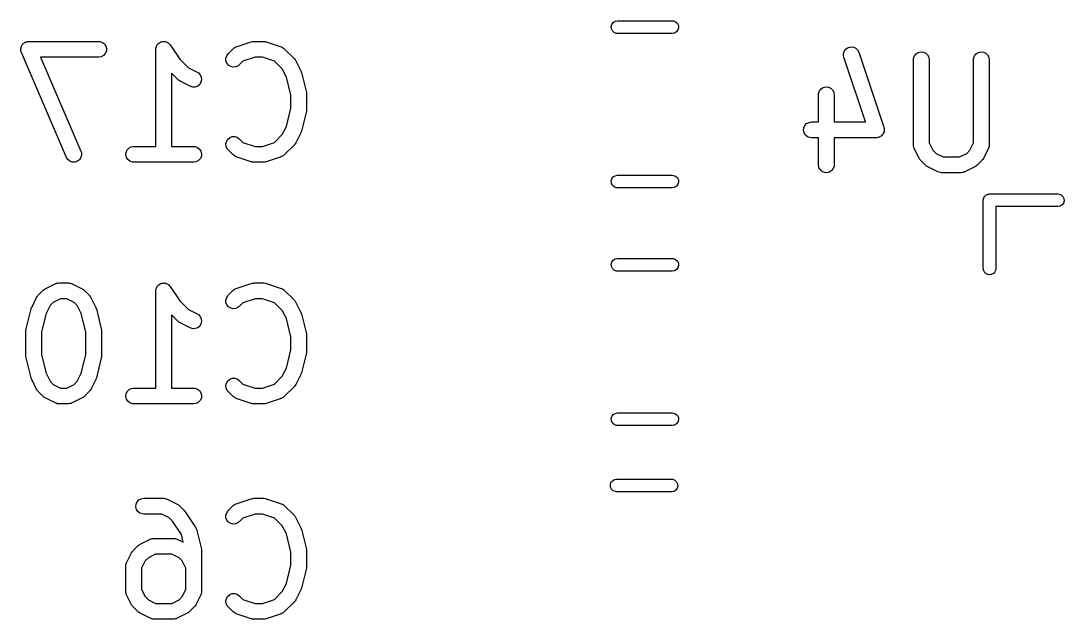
# Model space of a CAD drawing. Extents: x 112.2 to 156.5, y -89.6 to -54.4.
# Drawn here: x 112.17 to 122.1, y -75.38 to -69.68 of the extents above; entities that cross this region are included whole.
import ezdxf

# ---------------------------------------------------------------- set-up
doc = ezdxf.new("R2010")
doc.units = 0
doc.layers.add('BLACK', color=7, linetype='CONTINUOUS')

msp = doc.modelspace()

# ---------------------------------------------------------------- linework, layer by layer
at = {"layer": 'BLACK', "linetype": 'CONTINUOUS'}
for p, q in [((117.787, -69.7361), (117.793, -69.715)), ((117.789, -69.758), (117.787, -69.7361)), ((117.793, -69.715), (117.806, -69.6975)), ((117.806, -69.6975), (117.825, -69.686)), ((117.825, -69.686), (117.846, -69.682)), ((117.846, -69.682), (118.369, -69.682)), ((118.369, -69.682), (118.381, -69.6831)), ((118.381, -69.6831), (118.401, -69.6912)), ((118.401, -69.6912), (118.417, -69.7062)), ((118.417, -69.7062), (118.427, -69.7259)), ((118.427, -69.7259), (118.429, -69.7478)), ((117.798, -69.7777), (117.789, -69.758)), ((117.814, -69.7927), (117.798, -69.7777)), ((117.835, -69.8008), (117.814, -69.7927)), ((117.846, -69.802), (117.835, -69.8008)), ((118.369, -69.802), (117.846, -69.802)), ((118.39, -69.7979), (118.369, -69.802)), ((118.409, -69.7864), (118.39, -69.7979)), ((118.422, -69.7689), (118.409, -69.7864)), ((118.429, -69.7478), (118.422, -69.7689)), ((112.167, -69.9395), (112.168, -69.9337)), ((112.168, -69.9337), (112.171, -69.9277)), ((112.171, -69.9277), (112.172, -69.9213)), ((112.172, -69.9213), (112.175, -69.9165)), ((112.175, -69.9165), (112.178, -69.9112)), ((112.178, -69.9112), (112.182, -69.9063)), ((112.182, -69.9063), (112.186, -69.9008)), ((112.186, -69.9008), (112.191, -69.8974)), ((112.191, -69.8974), (112.195, -69.8931)), ((112.195, -69.8931), (112.2, -69.89)), ((112.2, -69.89), (112.206, -69.886)), ((112.206, -69.886), (112.211, -69.8842)), ((112.211, -69.8842), (112.216, -69.8814)), ((112.216, -69.8814), (112.223, -69.8803)), ((112.223, -69.8803), (112.229, -69.8783)), ((112.229, -69.8783), (112.235, -69.8783)), ((112.235, -69.8783), (112.24, -69.8774)), ((112.24, -69.8774), (112.907, -69.8774)), ((112.907, -69.8774), (112.92, -69.8785)), ((112.92, -69.8785), (112.943, -69.8867)), ((112.943, -69.8867), (112.963, -69.9019)), ((112.963, -69.9019), (112.976, -69.9226)), ((112.976, -69.9226), (112.982, -69.9465)), ((113.453, -69.9342), (113.457, -69.9254)), ((113.453, -69.9369), (113.453, -69.9342)), ((113.457, -69.9254), (113.46, -69.9162)), ((113.46, -69.9162), (113.462, -69.9141)), ((113.462, -69.9141), (113.463, -69.9116)), ((113.463, -69.9116), (113.47, -69.9045)), ((113.47, -69.9045), (113.476, -69.8969)), ((113.476, -69.8969), (113.478, -69.8954)), ((113.478, -69.8954), (113.48, -69.8934)), ((113.48, -69.8934), (113.488, -69.8888)), ((113.488, -69.8888), (113.496, -69.8835)), ((113.496, -69.8835), (113.499, -69.8829)), ((113.499, -69.8829), (113.501, -69.8816)), ((113.501, -69.8816), (113.511, -69.8799)), ((113.511, -69.8799), (113.52, -69.8776)), ((113.52, -69.8776), (113.523, -69.8778)), ((113.523, -69.8778), (113.526, -69.8774)), ((113.526, -69.8774), (113.535, -69.8789)), ((113.535, -69.8789), (113.545, -69.8797)), ((113.545, -69.8797), (113.547, -69.8808)), ((113.547, -69.8808), (113.55, -69.8813)), ((113.55, -69.8813), (113.559, -69.8858)), ((113.559, -69.8858), (113.567, -69.8897)), ((113.567, -69.8897), (113.569, -69.8915)), ((113.569, -69.8915), (113.572, -69.8928)), ((113.572, -69.8928), (113.578, -69.8998)), ((113.578, -69.8998), (113.585, -69.9064)), ((113.585, -69.9064), (113.587, -69.9088)), ((113.587, -69.9088), (113.589, -69.9108)), ((113.589, -69.9108), (113.68, -70.0475)), ((114.197, -69.9386), (114.207, -69.9339)), ((114.207, -69.9339), (114.217, -69.9288)), ((114.217, -69.9288), (114.36, -69.8812)), ((114.36, -69.8812), (114.372, -69.8782)), ((114.372, -69.8782), (114.378, -69.8783)), ((114.378, -69.8783), (114.383, -69.8774)), ((114.383, -69.8774), (114.479, -69.8774)), ((114.479, -69.8774), (114.491, -69.8785)), ((114.491, -69.8785), (114.497, -69.8804)), ((114.497, -69.8804), (114.502, -69.8812)), ((114.502, -69.8812), (114.645, -69.9288)), ((114.645, -69.9288), (114.653, -69.9322)), ((114.653, -69.9322), (114.654, -69.9326)), ((114.654, -69.9326), (114.655, -69.9332)), ((114.655, -69.9332), (114.657, -69.934)), ((114.657, -69.934), (114.666, -69.9407)), ((120.045, -69.9357), (120.069, -69.9299)), ((120.069, -69.9299), (120.093, -69.9323)), ((120.093, -69.9323), (120.115, -69.9424)), ((112.166, -69.9451), (112.167, -69.9395)), ((112.166, -69.9517), (112.166, -69.9451)), ((112.166, -69.9583), (112.166, -69.9517)), ((112.167, -69.9639), (112.166, -69.9583)), ((112.167, -69.9696), (112.167, -69.9639)), ((112.172, -69.9819), (112.167, -69.9696)), ((112.6, -70.9819), (112.172, -69.9819)), ((112.907, -70.0274), (112.354, -70.0274)), ((112.354, -70.0274), (112.738, -70.9228)), ((112.931, -70.0233), (112.907, -70.0274)), ((112.953, -70.0116), (112.931, -70.0233)), ((112.97, -69.9936), (112.953, -70.0116)), ((112.98, -69.971), (112.97, -69.9936)), ((112.982, -69.9465), (112.98, -69.971)), ((113.451, -69.9524), (113.452, -69.9395)), ((113.451, -70.8774), (113.451, -69.9524)), ((113.452, -69.9395), (113.453, -69.9369)), ((114.118, -70.0382), (114.126, -70.0146)), ((114.126, -70.0146), (114.14, -69.9946)), ((114.14, -69.9946), (114.187, -69.947)), ((114.187, -69.947), (114.194, -69.9416)), ((114.194, -69.9416), (114.195, -69.9404)), ((114.195, -69.9404), (114.196, -69.9399)), ((114.196, -69.9399), (114.197, -69.9386)), ((114.396, -70.0274), (114.281, -70.0656)), ((114.466, -70.0274), (114.396, -70.0274)), ((114.581, -70.0656), (114.466, -70.0274)), ((114.666, -69.9407), (114.674, -69.947)), ((114.674, -69.947), (114.77, -70.0422)), ((120, -69.9913), (120.008, -69.9681)), ((120, -70.0159), (120, -69.9913)), ((120.003, -70.0285), (120, -70.0159)), ((120.208, -70.644), (120.003, -70.0285)), ((120.008, -69.9681), (120.024, -69.9489)), ((120.024, -69.9489), (120.045, -69.9357)), ((120.115, -69.9424), (120.133, -69.9593)), ((120.133, -69.9593), (120.145, -69.981)), ((120.145, -69.981), (120.383, -70.6953)), ((120.667, -70.0395), (120.675, -70.0162)), ((120.675, -70.0162), (120.69, -69.9969)), ((120.69, -69.9969), (120.711, -69.9835)), ((120.711, -69.9835), (120.735, -69.9776)), ((120.735, -69.9776), (120.759, -69.9797)), ((120.759, -69.9797), (120.782, -69.9897)), ((120.782, -69.9897), (120.8, -70.0064)), ((120.8, -70.0064), (120.811, -70.0281)), ((120.811, -70.0281), (120.815, -70.0524)), ((121.238, -70.0395), (121.246, -70.0162)), ((121.246, -70.0162), (121.261, -69.9969)), ((121.261, -69.9969), (121.282, -69.9835)), ((121.282, -69.9835), (121.306, -69.9776)), ((121.306, -69.9776), (121.331, -69.9797)), ((121.331, -69.9797), (121.353, -69.9897)), ((121.353, -69.9897), (121.371, -70.0064)), ((121.371, -70.0064), (121.383, -70.0281)), ((121.383, -70.0281), (121.387, -70.0524)), ((113.68, -70.0475), (113.761, -70.1288)), ((113.761, -70.1288), (113.845, -70.171)), ((114.119, -70.0628), (114.118, -70.0382)), ((114.128, -70.0858), (114.119, -70.0628)), ((114.144, -70.1046), (114.128, -70.0858)), ((114.165, -70.1174), (114.144, -70.1046)), ((114.189, -70.1225), (114.165, -70.1174)), ((114.214, -70.1196), (114.189, -70.1225)), ((114.236, -70.109), (114.214, -70.1196)), ((114.246, -70.1007), (114.236, -70.109)), ((114.281, -70.0656), (114.246, -70.1007)), ((114.655, -70.1397), (114.581, -70.0656)), ((114.77, -70.0422), (114.778, -70.0521)), ((114.778, -70.0521), (114.78, -70.0572)), ((114.78, -70.0572), (114.784, -70.0617)), ((114.784, -70.0617), (114.831, -70.1569)), ((120.665, -70.0524), (120.667, -70.0395)), ((120.665, -70.8619), (120.665, -70.0524)), ((120.815, -70.0524), (120.815, -70.8442)), ((121.237, -70.0524), (121.238, -70.0395)), ((121.237, -70.8442), (121.237, -70.0524)), ((121.387, -70.0524), (121.387, -70.8619)), ((113.664, -70.2435), (113.601, -70.1811)), ((113.601, -70.1811), (113.601, -70.8774)), ((113.845, -70.171), (113.856, -70.1778)), ((113.856, -70.1778), (113.874, -70.1955)), ((113.874, -70.1955), (113.884, -70.2178)), ((113.884, -70.2178), (113.887, -70.2422)), ((114.694, -70.2167), (114.655, -70.1397)), ((114.737, -70.3902), (114.694, -70.2167)), ((114.831, -70.1569), (114.836, -70.169)), ((114.836, -70.169), (114.836, -70.1707)), ((114.836, -70.1707), (114.837, -70.1723)), ((114.837, -70.1723), (114.885, -70.3628)), ((113.668, -70.2468), (113.664, -70.2435)), ((113.672, -70.2508), (113.668, -70.2468)), ((113.683, -70.2576), (113.672, -70.2508)), ((113.778, -70.3052), (113.683, -70.2576)), ((113.802, -70.3124), (113.778, -70.3052)), ((113.827, -70.3117), (113.802, -70.3124)), ((113.85, -70.303), (113.827, -70.3117)), ((113.869, -70.2873), (113.85, -70.303)), ((113.881, -70.2663), (113.869, -70.2873)), ((113.887, -70.2422), (113.881, -70.2663)), ((119.77, -70.3496), (119.785, -70.3302)), ((119.785, -70.3302), (119.806, -70.3169)), ((119.806, -70.3169), (119.83, -70.3109)), ((119.83, -70.3109), (119.854, -70.3131)), ((119.854, -70.3131), (119.877, -70.323)), ((119.877, -70.323), (119.895, -70.3397)), ((114.737, -70.5146), (114.737, -70.3902)), ((114.885, -70.3628), (114.887, -70.3755)), ((114.887, -70.3755), (114.886, -70.3783)), ((114.886, -70.3783), (114.887, -70.381)), ((114.887, -70.381), (114.887, -70.5238)), ((119.761, -70.3857), (119.762, -70.3728)), ((119.761, -70.644), (119.761, -70.3857)), ((119.762, -70.3728), (119.77, -70.3496)), ((119.895, -70.3397), (119.907, -70.3614)), ((119.907, -70.3614), (119.911, -70.3857)), ((119.911, -70.3857), (119.911, -70.644)), ((114.694, -70.6881), (114.737, -70.5146)), ((114.887, -70.5238), (114.886, -70.5367)), ((114.885, -70.542), (114.837, -70.7325)), ((114.886, -70.5367), (114.885, -70.5393)), ((114.885, -70.5393), (114.885, -70.542)), ((114.655, -70.7651), (114.694, -70.6881)), ((119.618, -70.7249), (119.62, -70.7004)), ((119.624, -70.7488), (119.618, -70.7249)), ((119.62, -70.7004), (119.63, -70.6779)), ((119.63, -70.6779), (119.647, -70.6598)), ((119.647, -70.6598), (119.669, -70.6481)), ((119.669, -70.6481), (119.693, -70.644)), ((119.693, -70.644), (119.761, -70.644)), ((119.911, -70.644), (120.208, -70.644)), ((120.383, -70.6953), (120.386, -70.7079)), ((120.386, -70.7079), (120.386, -70.7106)), ((120.386, -70.7106), (120.387, -70.7132)), ((120.387, -70.7132), (120.386, -70.7228)), ((120.386, -70.7228), (120.386, -70.7325)), ((114.123, -70.8295), (114.136, -70.8084)), ((114.136, -70.8084), (114.155, -70.7926)), ((114.155, -70.7926), (114.178, -70.7837)), ((114.178, -70.7837), (114.202, -70.7827)), ((114.202, -70.7827), (114.226, -70.7898)), ((114.226, -70.7898), (114.246, -70.8041)), ((114.246, -70.8041), (114.281, -70.8392)), ((114.581, -70.8392), (114.655, -70.7651)), ((114.831, -70.7478), (114.784, -70.8431)), ((114.832, -70.7462), (114.831, -70.7478)), ((114.833, -70.7447), (114.832, -70.7462)), ((114.837, -70.7325), (114.833, -70.7447)), ((119.637, -70.7695), (119.624, -70.7488)), ((119.657, -70.7848), (119.637, -70.7695)), ((119.68, -70.7929), (119.657, -70.7848)), ((119.693, -70.794), (119.68, -70.7929)), ((119.761, -70.794), (119.693, -70.794)), ((119.761, -71.0524), (119.761, -70.794)), ((120.312, -70.794), (119.911, -70.794)), ((119.911, -70.794), (119.911, -71.0524)), ((120.315, -70.7936), (120.312, -70.794)), ((120.317, -70.7939), (120.315, -70.7936)), ((120.327, -70.7916), (120.317, -70.7939)), ((120.336, -70.79), (120.327, -70.7916)), ((120.339, -70.7887), (120.336, -70.79)), ((120.341, -70.7881), (120.339, -70.7887)), ((120.349, -70.7829), (120.341, -70.7881)), ((120.358, -70.7783), (120.349, -70.7829)), ((120.36, -70.7764), (120.358, -70.7783)), ((120.362, -70.7749), (120.36, -70.7764)), ((120.368, -70.7674), (120.362, -70.7749)), ((120.375, -70.7602), (120.368, -70.7674)), ((120.376, -70.7578), (120.375, -70.7602)), ((120.377, -70.7557), (120.376, -70.7578)), ((120.381, -70.7466), (120.377, -70.7557)), ((120.385, -70.7377), (120.381, -70.7466)), ((120.386, -70.7325), (120.385, -70.735)), ((120.385, -70.735), (120.385, -70.7377)), ((112.738, -70.9228), (112.742, -70.9351)), ((113.168, -70.9337), (113.178, -70.9112)), ((113.178, -70.9112), (113.195, -70.8931)), ((113.195, -70.8931), (113.216, -70.8814)), ((113.216, -70.8814), (113.24, -70.8774)), ((113.24, -70.8774), (113.451, -70.8774)), ((113.601, -70.8774), (113.812, -70.8774)), ((113.812, -70.8774), (113.825, -70.8785)), ((113.825, -70.8785), (113.848, -70.8867)), ((113.848, -70.8867), (113.867, -70.9019)), ((113.867, -70.9019), (113.881, -70.9226)), ((113.881, -70.9226), (113.887, -70.9465)), ((114.118, -70.8536), (114.123, -70.8295)), ((114.121, -70.8781), (114.118, -70.8536)), ((114.131, -70.9003), (114.121, -70.8781)), ((114.14, -70.9102), (114.131, -70.9003)), ((114.187, -70.9578), (114.14, -70.9102)), ((114.281, -70.8392), (114.396, -70.8774)), ((114.396, -70.8774), (114.466, -70.8774)), ((114.466, -70.8774), (114.581, -70.8392)), ((114.77, -70.8626), (114.674, -70.9578)), ((114.773, -70.858), (114.77, -70.8626)), ((114.777, -70.8541), (114.773, -70.858)), ((114.784, -70.8431), (114.777, -70.8541)), ((120.667, -70.8726), (120.665, -70.8619)), ((120.669, -70.8834), (120.667, -70.8726)), ((120.669, -70.8853), (120.669, -70.8834)), ((120.67, -70.8862), (120.669, -70.8853)), ((120.67, -70.8877), (120.67, -70.8862)), ((120.673, -70.8954), (120.67, -70.8877)), ((120.721, -70.9907), (120.673, -70.8954)), ((120.815, -70.8442), (120.85, -70.9127)), ((120.85, -70.9127), (120.88, -70.9431)), ((121.172, -70.9431), (121.203, -70.9127)), ((121.203, -70.9127), (121.237, -70.8442)), ((121.379, -70.8954), (121.331, -70.9907)), ((121.382, -70.8851), (121.379, -70.8954)), ((121.386, -70.8748), (121.382, -70.8851)), ((121.387, -70.8619), (121.386, -70.8702)), ((121.386, -70.8702), (121.386, -70.8719)), ((121.386, -70.8719), (121.386, -70.8728)), ((121.386, -70.8728), (121.386, -70.8748)), ((112.613, -71.0027), (112.6, -70.9819)), ((112.633, -71.018), (112.613, -71.0027)), ((112.656, -71.0262), (112.633, -71.018)), ((112.681, -71.0265), (112.656, -71.0262)), ((112.704, -71.0188), (112.681, -71.0265)), ((112.724, -71.0039), (112.704, -71.0188)), ((112.737, -70.9835), (112.724, -71.0039)), ((112.744, -70.9597), (112.737, -70.9835)), ((112.742, -70.9351), (112.744, -70.9597)), ((113.166, -70.9583), (113.168, -70.9337)), ((113.172, -70.9822), (113.166, -70.9583)), ((113.185, -71.0029), (113.172, -70.9822)), ((113.204, -71.0181), (113.185, -71.0029)), ((113.228, -71.0263), (113.204, -71.0181)), ((113.24, -71.0274), (113.228, -71.0263)), ((113.812, -71.0274), (113.24, -71.0274)), ((113.836, -71.0233), (113.812, -71.0274)), ((113.858, -71.0116), (113.836, -71.0233)), ((113.875, -70.9936), (113.858, -71.0116)), ((113.885, -70.971), (113.875, -70.9936)), ((113.887, -70.9465), (113.885, -70.971)), ((114.196, -70.9641), (114.187, -70.9578)), ((114.205, -70.9708), (114.196, -70.9641)), ((114.207, -70.9716), (114.205, -70.9708)), ((114.207, -70.9721), (114.207, -70.9716)), ((114.209, -70.9726), (114.207, -70.9721)), ((114.217, -70.9759), (114.209, -70.9726)), ((114.36, -71.0235), (114.217, -70.9759)), ((114.365, -71.0244), (114.36, -71.0235)), ((114.37, -71.0263), (114.365, -71.0244)), ((114.383, -71.0274), (114.37, -71.0263)), ((114.479, -71.0274), (114.383, -71.0274)), ((114.484, -71.0265), (114.479, -71.0274)), ((114.49, -71.0265), (114.484, -71.0265)), ((114.502, -71.0235), (114.49, -71.0265)), ((114.645, -70.9759), (114.502, -71.0235)), ((114.655, -70.9708), (114.645, -70.9759)), ((114.665, -70.9661), (114.655, -70.9708)), ((114.666, -70.9648), (114.665, -70.9661)), ((114.667, -70.9644), (114.666, -70.9648)), ((114.668, -70.9632), (114.667, -70.9644)), ((114.674, -70.9578), (114.668, -70.9632)), ((120.724, -70.9952), (120.721, -70.9907)), ((120.727, -71.0003), (120.724, -70.9952)), ((120.735, -71.0102), (120.727, -71.0003)), ((120.783, -71.0578), (120.735, -71.0102)), ((120.88, -70.9431), (120.949, -70.9774)), ((120.949, -70.9774), (121.104, -70.9774)), ((121.104, -70.9774), (121.172, -70.9431)), ((121.317, -71.0102), (121.27, -71.0578)), ((121.321, -71.0056), (121.317, -71.0102)), ((121.325, -71.0017), (121.321, -71.0056)), ((121.331, -70.9907), (121.325, -71.0017)), ((119.765, -71.0767), (119.761, -71.0524)), ((119.776, -71.0983), (119.765, -71.0767)), ((119.795, -71.1151), (119.776, -71.0983)), ((119.817, -71.125), (119.795, -71.1151)), ((119.842, -71.1271), (119.817, -71.125)), ((119.865, -71.1212), (119.842, -71.1271)), ((119.886, -71.1079), (119.865, -71.1212)), ((119.901, -71.0885), (119.886, -71.1079)), ((119.91, -71.0653), (119.901, -71.0885)), ((119.911, -71.0524), (119.91, -71.0653)), ((120.787, -71.0611), (120.783, -71.0578)), ((120.791, -71.0651), (120.787, -71.0611)), ((120.802, -71.0718), (120.791, -71.0651)), ((120.897, -71.1195), (120.802, -71.0718)), ((120.908, -71.1227), (120.897, -71.1195)), ((120.918, -71.1263), (120.908, -71.1227)), ((120.92, -71.1264), (120.918, -71.1263)), ((120.921, -71.1267), (120.92, -71.1264)), ((120.923, -71.1267), (120.921, -71.1267)), ((120.931, -71.1274), (120.923, -71.1267)), ((121.121, -71.1274), (120.931, -71.1274)), ((121.132, -71.1256), (121.121, -71.1274)), ((121.143, -71.1242), (121.132, -71.1256)), ((121.145, -71.1235), (121.143, -71.1242)), ((121.146, -71.1233), (121.145, -71.1235)), ((121.147, -71.1225), (121.146, -71.1233)), ((121.155, -71.1195), (121.147, -71.1225)), ((121.25, -71.0718), (121.155, -71.1195)), ((121.255, -71.0685), (121.25, -71.0718)), ((121.26, -71.0661), (121.255, -71.0685)), ((121.27, -71.0578), (121.26, -71.0661)), ((117.787, -71.2061), (117.793, -71.185)), ((117.789, -71.228), (117.787, -71.2061)), ((117.793, -71.185), (117.806, -71.1675)), ((117.806, -71.1675), (117.825, -71.156)), ((117.825, -71.156), (117.846, -71.152)), ((117.846, -71.152), (118.369, -71.152)), ((118.369, -71.152), (118.381, -71.1531)), ((118.381, -71.1531), (118.401, -71.1612)), ((118.401, -71.1612), (118.417, -71.1762)), ((118.417, -71.1762), (118.427, -71.1959)), ((118.429, -71.2178), (118.422, -71.2389)), ((118.427, -71.1959), (118.429, -71.2178)), ((117.798, -71.2477), (117.789, -71.228)), ((117.814, -71.2627), (117.798, -71.2477)), ((117.835, -71.2708), (117.814, -71.2627)), ((117.846, -71.272), (117.835, -71.2708)), ((118.369, -71.272), (117.846, -71.272)), ((118.39, -71.2679), (118.369, -71.272)), ((118.409, -71.2564), (118.39, -71.2679)), ((118.422, -71.2389), (118.409, -71.2564)), ((121.33, -71.3841), (121.331, -71.3826)), ((121.33, -71.3857), (121.33, -71.3841)), ((121.33, -71.39), (121.33, -71.3857)), ((121.33, -72.04), (121.33, -71.39)), ((121.331, -71.3783), (121.334, -71.3708)), ((121.331, -71.3826), (121.331, -71.3783)), ((121.334, -71.3708), (121.336, -71.363)), ((121.336, -71.363), (121.338, -71.3607)), ((121.338, -71.3607), (121.339, -71.3579)), ((121.339, -71.3579), (121.345, -71.352)), ((121.345, -71.352), (121.35, -71.3456)), ((121.35, -71.3456), (121.352, -71.344)), ((121.352, -71.344), (121.354, -71.3418)), ((121.354, -71.3418), (121.362, -71.3383)), ((121.362, -71.3383), (121.368, -71.334)), ((121.368, -71.334), (121.371, -71.3335)), ((121.371, -71.3335), (121.374, -71.3322)), ((121.374, -71.3322), (121.382, -71.3315)), ((121.382, -71.3315), (121.39, -71.33)), ((121.39, -71.33), (122.04, -71.33)), ((122.04, -71.33), (122.052, -71.3311)), ((122.052, -71.3311), (122.072, -71.3393)), ((122.072, -71.3393), (122.088, -71.3542)), ((122.094, -71.417), (122.08, -71.4344)), ((122.088, -71.3542), (122.098, -71.374)), ((122.1, -71.3959), (122.094, -71.417)), ((122.098, -71.374), (122.1, -71.3959)), ((122.04, -71.45), (121.45, -71.45)), ((121.45, -71.45), (121.45, -72.04)), ((122.062, -71.446), (122.04, -71.45)), ((122.08, -71.4344), (122.062, -71.446)), ((117.787, -71.9988), (117.793, -71.9777)), ((117.789, -72.0207), (117.787, -71.9988)), ((117.798, -72.0405), (117.789, -72.0207)), ((117.793, -71.9777), (117.806, -71.9602)), ((117.806, -71.9602), (117.825, -71.9487)), ((117.825, -71.9487), (117.846, -71.9447)), ((117.846, -71.9447), (118.369, -71.9447)), ((118.369, -71.9447), (118.381, -71.9458)), ((118.381, -71.9458), (118.401, -71.954)), ((118.401, -71.954), (118.417, -71.9689)), ((118.417, -71.9689), (118.427, -71.9887)), ((118.429, -72.0105), (118.422, -72.0317)), ((118.427, -71.9887), (118.429, -72.0105)), ((117.814, -72.0554), (117.798, -72.0405)), ((117.835, -72.0636), (117.814, -72.0554)), ((117.846, -72.0647), (117.835, -72.0636)), ((118.369, -72.0647), (117.846, -72.0647)), ((118.39, -72.0607), (118.369, -72.0647)), ((118.409, -72.0491), (118.39, -72.0607)), ((118.422, -72.0317), (118.409, -72.0491)), ((121.334, -72.0616), (121.33, -72.04)), ((121.346, -72.0803), (121.334, -72.0616)), ((121.363, -72.0936), (121.346, -72.0803)), ((121.384, -72.0997), (121.363, -72.0936)), ((121.406, -72.0978), (121.384, -72.0997)), ((121.426, -72.0882), (121.406, -72.0978)), ((121.441, -72.0721), (121.426, -72.0882)), ((121.449, -72.0517), (121.441, -72.0721)), ((121.45, -72.04), (121.449, -72.0517)), ((112.397, -72.2329), (112.493, -72.1853)), ((112.493, -72.1853), (112.5, -72.1822)), ((112.5, -72.1822), (112.502, -72.1814)), ((112.502, -72.1814), (112.503, -72.1813)), ((112.503, -72.1813), (112.505, -72.1805)), ((112.505, -72.1805), (112.515, -72.1792)), ((112.515, -72.1792), (112.526, -72.1774)), ((112.526, -72.1774), (112.621, -72.1774)), ((112.621, -72.1774), (112.63, -72.1781)), ((112.63, -72.1781), (112.631, -72.1781)), ((112.631, -72.1781), (112.632, -72.1783)), ((112.632, -72.1783), (112.634, -72.1785)), ((112.634, -72.1785), (112.645, -72.1821)), ((112.645, -72.1821), (112.655, -72.1853)), ((112.655, -72.1853), (112.75, -72.2329)), ((113.457, -72.2254), (113.46, -72.2162)), ((113.46, -72.2162), (113.462, -72.2141)), ((113.462, -72.2141), (113.463, -72.2116)), ((113.463, -72.2116), (113.47, -72.2045)), ((113.47, -72.2045), (113.476, -72.1969)), ((113.476, -72.1969), (113.478, -72.1954)), ((113.478, -72.1954), (113.48, -72.1934)), ((113.48, -72.1934), (113.488, -72.1888)), ((113.488, -72.1888), (113.496, -72.1835)), ((113.496, -72.1835), (113.499, -72.1829)), ((113.499, -72.1829), (113.501, -72.1816)), ((113.501, -72.1816), (113.511, -72.1799)), ((113.511, -72.1799), (113.52, -72.1776)), ((113.52, -72.1776), (113.523, -72.1778)), ((113.523, -72.1778), (113.526, -72.1774)), ((113.526, -72.1774), (113.535, -72.1789)), ((113.535, -72.1789), (113.545, -72.1797)), ((113.545, -72.1797), (113.547, -72.1808)), ((113.547, -72.1808), (113.55, -72.1813)), ((113.55, -72.1813), (113.559, -72.1858)), ((113.559, -72.1858), (113.567, -72.1897)), ((113.567, -72.1897), (113.569, -72.1915)), ((113.569, -72.1915), (113.572, -72.1928)), ((113.572, -72.1928), (113.578, -72.1998)), ((113.578, -72.1998), (113.585, -72.2064)), ((113.585, -72.2064), (113.587, -72.2088)), ((113.587, -72.2088), (113.589, -72.2108)), ((113.589, -72.2108), (113.68, -72.3475)), ((114.217, -72.2288), (114.36, -72.1812)), ((114.36, -72.1812), (114.372, -72.1782)), ((114.372, -72.1782), (114.378, -72.1783)), ((114.378, -72.1783), (114.383, -72.1774)), ((114.383, -72.1774), (114.479, -72.1774)), ((114.479, -72.1774), (114.491, -72.1785)), ((114.491, -72.1785), (114.497, -72.1804)), ((114.497, -72.1804), (114.502, -72.1812)), ((114.502, -72.1812), (114.645, -72.2288)), ((112.269, -72.4093), (112.316, -72.3141)), ((112.316, -72.3141), (112.323, -72.303)), ((112.323, -72.303), (112.327, -72.2991)), ((112.327, -72.2991), (112.33, -72.2946)), ((112.33, -72.2946), (112.378, -72.247)), ((112.378, -72.247), (112.388, -72.2386)), ((112.388, -72.2386), (112.393, -72.2362)), ((112.393, -72.2362), (112.397, -72.2329)), ((112.75, -72.2329), (112.761, -72.2397)), ((112.761, -72.2397), (112.765, -72.2437)), ((112.765, -72.2437), (112.77, -72.247)), ((112.77, -72.247), (112.817, -72.2946)), ((112.817, -72.2946), (112.826, -72.3045)), ((112.826, -72.3045), (112.828, -72.3095)), ((112.828, -72.3095), (112.831, -72.3141)), ((112.831, -72.3141), (112.879, -72.4093)), ((113.451, -72.2524), (113.452, -72.2395)), ((113.451, -73.1774), (113.451, -72.2524)), ((113.452, -72.2395), (113.453, -72.2369)), ((113.453, -72.2342), (113.457, -72.2254)), ((113.453, -72.2369), (113.453, -72.2342)), ((114.118, -72.3382), (114.126, -72.3146)), ((114.126, -72.3146), (114.14, -72.2946)), ((114.14, -72.2946), (114.187, -72.247)), ((114.187, -72.247), (114.194, -72.2416)), ((114.194, -72.2416), (114.195, -72.2404)), ((114.195, -72.2404), (114.196, -72.2399)), ((114.196, -72.2399), (114.197, -72.2386)), ((114.197, -72.2386), (114.207, -72.2339)), ((114.207, -72.2339), (114.217, -72.2288)), ((114.645, -72.2288), (114.653, -72.2322)), ((114.653, -72.2322), (114.654, -72.2326)), ((114.654, -72.2326), (114.655, -72.2332)), ((114.655, -72.2332), (114.657, -72.234)), ((114.657, -72.234), (114.666, -72.2407)), ((114.666, -72.2407), (114.674, -72.247)), ((114.674, -72.247), (114.77, -72.3422)), ((112.263, -72.4247), (112.267, -72.4124)), ((112.267, -72.4124), (112.268, -72.411)), ((112.268, -72.411), (112.269, -72.4093)), ((112.445, -72.392), (112.406, -72.469)), ((112.475, -72.3616), (112.445, -72.392)), ((112.544, -72.3274), (112.475, -72.3616)), ((112.604, -72.3274), (112.544, -72.3274)), ((112.672, -72.3616), (112.604, -72.3274)), ((112.703, -72.392), (112.672, -72.3616)), ((112.741, -72.469), (112.703, -72.392)), ((112.879, -72.4093), (112.884, -72.4213)), ((113.68, -72.3475), (113.761, -72.4288)), ((114.119, -72.3628), (114.118, -72.3382)), ((114.128, -72.3858), (114.119, -72.3628)), ((114.144, -72.4046), (114.128, -72.3858)), ((114.165, -72.4174), (114.144, -72.4046)), ((114.189, -72.4225), (114.165, -72.4174)), ((114.236, -72.409), (114.214, -72.4196)), ((114.246, -72.4007), (114.236, -72.409)), ((114.281, -72.3656), (114.246, -72.4007)), ((114.396, -72.3274), (114.281, -72.3656)), ((114.466, -72.3274), (114.396, -72.3274)), ((114.581, -72.3656), (114.466, -72.3274)), ((114.655, -72.4397), (114.581, -72.3656)), ((114.77, -72.3422), (114.778, -72.3521)), ((114.778, -72.3521), (114.78, -72.3572)), ((114.78, -72.3572), (114.784, -72.3617)), ((114.784, -72.3617), (114.831, -72.4569)), ((112.215, -72.6151), (112.263, -72.4247)), ((112.406, -72.469), (112.363, -72.6426)), ((112.785, -72.6426), (112.741, -72.469)), ((112.884, -72.4213), (112.884, -72.4231)), ((112.884, -72.4231), (112.885, -72.4247)), ((112.885, -72.4247), (112.932, -72.6151)), ((113.664, -72.5435), (113.601, -72.4811)), ((113.601, -72.4811), (113.601, -73.1774)), ((113.761, -72.4288), (113.845, -72.471)), ((113.845, -72.471), (113.856, -72.4778)), ((113.856, -72.4778), (113.874, -72.4955)), ((113.874, -72.4955), (113.884, -72.5178)), ((113.884, -72.5178), (113.887, -72.5422)), ((114.214, -72.4196), (114.189, -72.4225)), ((114.694, -72.5167), (114.655, -72.4397)), ((114.737, -72.6902), (114.694, -72.5167)), ((114.831, -72.4569), (114.836, -72.469)), ((114.836, -72.469), (114.836, -72.4707)), ((114.836, -72.4707), (114.837, -72.4723)), ((114.837, -72.4723), (114.885, -72.6628)), ((112.215, -72.6179), (112.215, -72.6151)), ((112.932, -72.6151), (112.934, -72.6279)), ((113.668, -72.5468), (113.664, -72.5435)), ((113.672, -72.5508), (113.668, -72.5468)), ((113.683, -72.5576), (113.672, -72.5508)), ((113.778, -72.6052), (113.683, -72.5576)), ((113.802, -72.6124), (113.778, -72.6052)), ((113.827, -72.6117), (113.802, -72.6124)), ((113.85, -72.603), (113.827, -72.6117)), ((113.869, -72.5873), (113.85, -72.603)), ((113.881, -72.5663), (113.869, -72.5873)), ((113.887, -72.5422), (113.881, -72.5663)), ((112.213, -72.6333), (112.214, -72.6204)), ((112.213, -72.8714), (112.213, -72.6333)), ((112.214, -72.6204), (112.215, -72.6179)), ((112.363, -72.6426), (112.363, -72.8622)), ((112.785, -72.8622), (112.785, -72.6426)), ((112.934, -72.6279), (112.934, -72.6306)), ((112.934, -72.6306), (112.935, -72.6333)), ((112.935, -72.6333), (112.935, -72.8714)), ((114.737, -72.8146), (114.737, -72.6902)), ((114.885, -72.6628), (114.887, -72.6755)), ((114.887, -72.6755), (114.886, -72.6783)), ((114.886, -72.6783), (114.887, -72.681)), ((114.887, -72.681), (114.887, -72.8238)), ((114.694, -72.9881), (114.737, -72.8146)), ((112.214, -72.8741), (112.213, -72.8714)), ((112.213, -72.8768), (112.214, -72.8741)), ((112.215, -72.8896), (112.213, -72.8768)), ((112.263, -73.0801), (112.215, -72.8896)), ((112.363, -72.8622), (112.406, -73.0357)), ((112.741, -73.0357), (112.785, -72.8622)), ((112.932, -72.8896), (112.885, -73.0801)), ((112.933, -72.8869), (112.932, -72.8896)), ((112.935, -72.8714), (112.933, -72.8843)), ((112.933, -72.8843), (112.933, -72.8869)), ((114.885, -72.842), (114.837, -73.0325)), ((114.886, -72.8367), (114.885, -72.8393)), ((114.885, -72.8393), (114.885, -72.842)), ((114.887, -72.8238), (114.886, -72.8367)), ((114.655, -73.0651), (114.694, -72.9881)), ((112.264, -73.0817), (112.263, -73.0801)), ((112.264, -73.0834), (112.264, -73.0817)), ((112.269, -73.0954), (112.264, -73.0834)), ((112.316, -73.1907), (112.269, -73.0954)), ((112.406, -73.0357), (112.445, -73.1127)), ((112.445, -73.1127), (112.475, -73.1431)), ((112.672, -73.1431), (112.703, -73.1127)), ((112.703, -73.1127), (112.741, -73.0357)), ((112.879, -73.0954), (112.831, -73.1907)), ((112.88, -73.0923), (112.879, -73.0938)), ((112.879, -73.0938), (112.879, -73.0954)), ((112.885, -73.0801), (112.88, -73.0923)), ((114.123, -73.1295), (114.136, -73.1084)), ((114.136, -73.1084), (114.155, -73.0926)), ((114.155, -73.0926), (114.178, -73.0837)), ((114.178, -73.0837), (114.202, -73.0827)), ((114.202, -73.0827), (114.226, -73.0898)), ((114.226, -73.0898), (114.246, -73.1041)), ((114.246, -73.1041), (114.281, -73.1392)), ((114.581, -73.1392), (114.655, -73.0651)), ((114.831, -73.0478), (114.784, -73.1431)), ((114.832, -73.0462), (114.831, -73.0478)), ((114.833, -73.0447), (114.832, -73.0462)), ((114.837, -73.0325), (114.833, -73.0447)), ((112.32, -73.1952), (112.316, -73.1907)), ((112.322, -73.2003), (112.32, -73.1952)), ((112.33, -73.2102), (112.322, -73.2003)), ((112.378, -73.2578), (112.33, -73.2102)), ((112.475, -73.1431), (112.544, -73.1774)), ((112.544, -73.1774), (112.604, -73.1774)), ((112.604, -73.1774), (112.672, -73.1431)), ((112.817, -73.2102), (112.77, -73.2578)), ((112.821, -73.2056), (112.817, -73.2102)), ((112.825, -73.2017), (112.821, -73.2056)), ((112.831, -73.1907), (112.825, -73.2017)), ((113.168, -73.2337), (113.178, -73.2112)), ((113.178, -73.2112), (113.195, -73.1931)), ((113.195, -73.1931), (113.216, -73.1814)), ((113.216, -73.1814), (113.24, -73.1774)), ((113.24, -73.1774), (113.451, -73.1774)), ((113.601, -73.1774), (113.812, -73.1774)), ((113.812, -73.1774), (113.825, -73.1785)), ((113.825, -73.1785), (113.848, -73.1867)), ((113.848, -73.1867), (113.867, -73.2019)), ((113.867, -73.2019), (113.881, -73.2226)), ((114.118, -73.1536), (114.123, -73.1295)), ((114.121, -73.1781), (114.118, -73.1536)), ((114.131, -73.2003), (114.121, -73.1781)), ((114.14, -73.2102), (114.131, -73.2003)), ((114.187, -73.2578), (114.14, -73.2102)), ((114.281, -73.1392), (114.396, -73.1774)), ((114.396, -73.1774), (114.466, -73.1774)), ((114.466, -73.1774), (114.581, -73.1392)), ((114.77, -73.1626), (114.674, -73.2578)), ((114.773, -73.158), (114.77, -73.1626)), ((114.777, -73.1541), (114.773, -73.158)), ((114.784, -73.1431), (114.777, -73.1541)), ((112.382, -73.2611), (112.378, -73.2578)), ((112.386, -73.2651), (112.382, -73.2611)), ((112.397, -73.2718), (112.386, -73.2651)), ((112.493, -73.3195), (112.397, -73.2718)), ((112.75, -73.2718), (112.655, -73.3195)), ((112.755, -73.2685), (112.75, -73.2718)), ((112.76, -73.2661), (112.755, -73.2685)), ((112.77, -73.2578), (112.76, -73.2661)), ((113.166, -73.2583), (113.168, -73.2337)), ((113.172, -73.2822), (113.166, -73.2583)), ((113.185, -73.3029), (113.172, -73.2822)), ((113.204, -73.3181), (113.185, -73.3029)), ((113.858, -73.3116), (113.836, -73.3233)), ((113.875, -73.2936), (113.858, -73.3116)), ((113.885, -73.271), (113.875, -73.2936)), ((113.881, -73.2226), (113.887, -73.2465)), ((113.887, -73.2465), (113.885, -73.271)), ((114.196, -73.2641), (114.187, -73.2578)), ((114.205, -73.2708), (114.196, -73.2641)), ((114.207, -73.2716), (114.205, -73.2708)), ((114.207, -73.2721), (114.207, -73.2716)), ((114.209, -73.2726), (114.207, -73.2721)), ((114.217, -73.2759), (114.209, -73.2726)), ((114.36, -73.3235), (114.217, -73.2759)), ((114.645, -73.2759), (114.502, -73.3235)), ((114.655, -73.2708), (114.645, -73.2759)), ((114.665, -73.2661), (114.655, -73.2708)), ((114.666, -73.2648), (114.665, -73.2661)), ((114.667, -73.2644), (114.666, -73.2648)), ((114.668, -73.2632), (114.667, -73.2644)), ((114.674, -73.2578), (114.668, -73.2632)), ((112.503, -73.3227), (112.493, -73.3195)), ((112.513, -73.3263), (112.503, -73.3227)), ((112.515, -73.3264), (112.513, -73.3263)), ((112.516, -73.3267), (112.515, -73.3264)), ((112.518, -73.3267), (112.516, -73.3267)), ((112.526, -73.3274), (112.518, -73.3267)), ((112.621, -73.3274), (112.526, -73.3274)), ((112.632, -73.3256), (112.621, -73.3274)), ((112.643, -73.3242), (112.632, -73.3256)), ((112.645, -73.3235), (112.643, -73.3242)), ((112.646, -73.3233), (112.645, -73.3235)), ((112.647, -73.3225), (112.646, -73.3233)), ((112.655, -73.3195), (112.647, -73.3225)), ((113.228, -73.3263), (113.204, -73.3181)), ((113.24, -73.3274), (113.228, -73.3263)), ((113.812, -73.3274), (113.24, -73.3274)), ((113.836, -73.3233), (113.812, -73.3274)), ((114.365, -73.3244), (114.36, -73.3235)), ((114.37, -73.3263), (114.365, -73.3244)), ((114.383, -73.3274), (114.37, -73.3263)), ((114.479, -73.3274), (114.383, -73.3274)), ((114.484, -73.3265), (114.479, -73.3274)), ((114.49, -73.3265), (114.484, -73.3265)), ((114.502, -73.3235), (114.49, -73.3265)), ((117.787, -73.4688), (117.793, -73.4477)), ((117.789, -73.4907), (117.787, -73.4688)), ((117.798, -73.5105), (117.789, -73.4907)), ((117.793, -73.4477), (117.806, -73.4302)), ((117.814, -73.5254), (117.798, -73.5105)), ((117.806, -73.4302), (117.825, -73.4187)), ((117.825, -73.4187), (117.846, -73.4147)), ((117.846, -73.4147), (118.369, -73.4147)), ((118.369, -73.4147), (118.381, -73.4158)), ((118.381, -73.4158), (118.401, -73.424)), ((118.401, -73.424), (118.417, -73.4389)), ((118.422, -73.5017), (118.409, -73.5191)), ((118.417, -73.4389), (118.427, -73.4587)), ((118.429, -73.4805), (118.422, -73.5017)), ((118.427, -73.4587), (118.429, -73.4805)), ((117.835, -73.5336), (117.814, -73.5254)), ((117.846, -73.5347), (117.835, -73.5336)), ((118.369, -73.5347), (117.846, -73.5347)), ((118.39, -73.5307), (118.369, -73.5347)), ((118.409, -73.5191), (118.39, -73.5307)), ((117.779, -74.0991), (117.785, -74.078)), ((117.781, -74.121), (117.779, -74.0991)), ((117.785, -74.078), (117.798, -74.0606)), ((117.798, -74.0606), (117.817, -74.049)), ((117.817, -74.049), (117.839, -74.045)), ((117.839, -74.045), (118.361, -74.045)), ((118.361, -74.045), (118.373, -74.0461)), ((118.373, -74.0461), (118.393, -74.0543)), ((118.393, -74.0543), (118.409, -74.0692)), ((118.409, -74.0692), (118.419, -74.089)), ((118.419, -74.089), (118.421, -74.1109)), ((117.791, -74.1408), (117.781, -74.121)), ((117.807, -74.1557), (117.791, -74.1408)), ((117.827, -74.1639), (117.807, -74.1557)), ((117.839, -74.165), (117.827, -74.1639)), ((118.361, -74.165), (117.839, -74.165)), ((118.383, -74.161), (118.361, -74.165)), ((118.402, -74.1494), (118.383, -74.161)), ((118.415, -74.132), (118.402, -74.1494)), ((118.421, -74.1109), (118.415, -74.132)), ((113.261, -74.3083), (113.263, -74.2837)), ((113.263, -74.2837), (113.273, -74.2612)), ((113.273, -74.2612), (113.29, -74.2431)), ((113.29, -74.2431), (113.311, -74.2314)), ((113.311, -74.2314), (113.336, -74.2274)), ((113.336, -74.2274), (113.526, -74.2274)), ((113.526, -74.2274), (113.535, -74.2281)), ((113.535, -74.2281), (113.536, -74.2281)), ((113.536, -74.2281), (113.537, -74.2283)), ((113.537, -74.2283), (113.539, -74.2285)), ((113.539, -74.2285), (113.549, -74.2321)), ((113.549, -74.2321), (113.56, -74.2353)), ((113.56, -74.2353), (113.655, -74.2829)), ((113.655, -74.2829), (113.666, -74.2897)), ((113.666, -74.2897), (113.67, -74.2937)), ((113.67, -74.2937), (113.674, -74.297)), ((113.674, -74.297), (113.722, -74.3446)), ((114.14, -74.3446), (114.187, -74.297)), ((114.187, -74.297), (114.194, -74.2916)), ((114.194, -74.2916), (114.195, -74.2904)), ((114.195, -74.2904), (114.196, -74.2899)), ((114.196, -74.2899), (114.197, -74.2886)), ((114.197, -74.2886), (114.207, -74.2839)), ((114.207, -74.2839), (114.217, -74.2788)), ((114.217, -74.2788), (114.36, -74.2312)), ((114.36, -74.2312), (114.372, -74.2282)), ((114.372, -74.2282), (114.378, -74.2283)), ((114.378, -74.2283), (114.383, -74.2274)), ((114.383, -74.2274), (114.479, -74.2274)), ((114.479, -74.2274), (114.491, -74.2285)), ((114.491, -74.2285), (114.497, -74.2304)), ((114.497, -74.2304), (114.502, -74.2312)), ((114.502, -74.2312), (114.645, -74.2788)), ((114.645, -74.2788), (114.653, -74.2822)), ((114.653, -74.2822), (114.654, -74.2826)), ((114.654, -74.2826), (114.655, -74.2832)), ((114.655, -74.2832), (114.657, -74.284)), ((114.657, -74.284), (114.666, -74.2907)), ((114.666, -74.2907), (114.674, -74.297)), ((114.674, -74.297), (114.77, -74.3922)), ((113.267, -74.3322), (113.261, -74.3083)), ((113.28, -74.3529), (113.267, -74.3322)), ((113.3, -74.3681), (113.28, -74.3529)), ((113.323, -74.3763), (113.3, -74.3681)), ((113.336, -74.3774), (113.323, -74.3763)), ((113.508, -74.3774), (113.336, -74.3774)), ((113.577, -74.4116), (113.508, -74.3774)), ((113.722, -74.3446), (113.73, -74.3545)), ((113.73, -74.3545), (113.731, -74.3553)), ((113.731, -74.3553), (113.731, -74.356)), ((113.731, -74.356), (113.827, -74.4989)), ((114.118, -74.3882), (114.126, -74.3646)), ((114.119, -74.4128), (114.118, -74.3882)), ((114.126, -74.3646), (114.14, -74.3446)), ((114.396, -74.3774), (114.281, -74.4156)), ((114.466, -74.3774), (114.396, -74.3774)), ((114.581, -74.4156), (114.466, -74.3774)), ((114.77, -74.3922), (114.778, -74.4021)), ((114.778, -74.4021), (114.78, -74.4072)), ((113.611, -74.4454), (113.577, -74.4116)), ((113.695, -74.5713), (113.611, -74.4454)), ((113.827, -74.4989), (113.827, -74.4995)), ((113.827, -74.4995), (113.827, -74.4997)), ((113.827, -74.4997), (113.828, -74.5005)), ((113.828, -74.5005), (113.833, -74.5102)), ((114.128, -74.4358), (114.119, -74.4128)), ((114.144, -74.4546), (114.128, -74.4358)), ((114.165, -74.4674), (114.144, -74.4546)), ((114.189, -74.4725), (114.165, -74.4674)), ((114.214, -74.4696), (114.189, -74.4725)), ((114.236, -74.459), (114.214, -74.4696)), ((114.246, -74.4507), (114.236, -74.459)), ((114.281, -74.4156), (114.246, -74.4507)), ((114.655, -74.4897), (114.581, -74.4156)), ((114.694, -74.5667), (114.655, -74.4897)), ((114.78, -74.4072), (114.784, -74.4117)), ((114.784, -74.4117), (114.831, -74.5069)), ((113.713, -74.6454), (113.695, -74.5713)), ((113.833, -74.5102), (113.834, -74.5164)), ((113.834, -74.5164), (113.837, -74.5223)), ((113.837, -74.5223), (113.885, -74.7128)), ((114.737, -74.7402), (114.694, -74.5667)), ((114.831, -74.5069), (114.836, -74.519)), ((114.836, -74.519), (114.836, -74.5207)), ((114.836, -74.5207), (114.837, -74.5223)), ((114.837, -74.5223), (114.885, -74.7128)), ((113.235, -74.7255), (113.283, -74.6779)), ((113.283, -74.6779), (113.293, -74.6696)), ((113.293, -74.6696), (113.298, -74.6672)), ((113.298, -74.6672), (113.302, -74.6639)), ((113.302, -74.6639), (113.397, -74.6163)), ((113.397, -74.6163), (113.405, -74.6132)), ((113.405, -74.6132), (113.407, -74.6124)), ((113.407, -74.6124), (113.408, -74.6122)), ((113.408, -74.6122), (113.409, -74.6115)), ((113.409, -74.6115), (113.42, -74.6101)), ((113.42, -74.6101), (113.431, -74.6083)), ((113.431, -74.6083), (113.621, -74.6083)), ((113.621, -74.6083), (113.63, -74.6091)), ((113.63, -74.6091), (113.631, -74.609)), ((113.631, -74.609), (113.632, -74.6093)), ((113.632, -74.6093), (113.634, -74.6094)), ((113.634, -74.6094), (113.645, -74.6131)), ((113.645, -74.6131), (113.655, -74.6163)), ((113.655, -74.6163), (113.713, -74.6454)), ((113.173, -74.8403), (113.221, -74.745)), ((113.221, -74.745), (113.228, -74.734)), ((113.228, -74.734), (113.232, -74.7301)), ((113.232, -74.7301), (113.235, -74.7255)), ((113.38, -74.7926), (113.35, -74.823)), ((113.449, -74.7583), (113.38, -74.7926)), ((113.604, -74.7583), (113.449, -74.7583)), ((113.672, -74.7926), (113.604, -74.7583)), ((113.703, -74.823), (113.672, -74.7926)), ((113.885, -74.7128), (113.887, -74.7255)), ((113.887, -74.7255), (113.886, -74.7283)), ((113.886, -74.7283), (113.887, -74.731)), ((113.887, -74.731), (113.887, -75.1119)), ((114.737, -74.8646), (114.737, -74.7402)), ((114.885, -74.7128), (114.887, -74.7255)), ((114.887, -74.7255), (114.886, -74.7283)), ((114.886, -74.7283), (114.887, -74.731)), ((114.887, -74.731), (114.887, -74.8738)), ((113.165, -74.8738), (113.166, -74.8655)), ((113.165, -75.1119), (113.165, -74.8738)), ((113.166, -74.8629), (113.167, -74.8609)), ((113.166, -74.8638), (113.166, -74.8629)), ((113.166, -74.8655), (113.166, -74.8638)), ((113.167, -74.8609), (113.17, -74.8507)), ((113.17, -74.8507), (113.173, -74.8403)), ((113.35, -74.823), (113.315, -74.8915)), ((113.315, -74.8915), (113.315, -75.0942)), ((113.737, -74.8915), (113.703, -74.823)), ((113.737, -75.0942), (113.737, -74.8915)), ((114.694, -75.0381), (114.737, -74.8646)), ((114.885, -74.892), (114.837, -75.0825)), ((114.886, -74.8867), (114.885, -74.8893)), ((114.885, -74.8893), (114.885, -74.892)), ((114.887, -74.8738), (114.886, -74.8867)), ((113.315, -75.0942), (113.35, -75.1627)), ((113.703, -75.1627), (113.737, -75.0942)), ((114.655, -75.1151), (114.694, -75.0381)), ((114.831, -75.0978), (114.784, -75.1931)), ((114.832, -75.0962), (114.831, -75.0978)), ((114.833, -75.0947), (114.832, -75.0962)), ((114.837, -75.0825), (114.833, -75.0947)), ((113.167, -75.1226), (113.165, -75.1119)), ((113.169, -75.1334), (113.167, -75.1226)), ((113.169, -75.1353), (113.169, -75.1334)), ((113.17, -75.1362), (113.169, -75.1353)), ((113.17, -75.1377), (113.17, -75.1362)), ((113.173, -75.1454), (113.17, -75.1377)), ((113.221, -75.2407), (113.173, -75.1454)), ((113.35, -75.1627), (113.38, -75.1931)), ((113.38, -75.1931), (113.449, -75.2274)), ((113.604, -75.2274), (113.672, -75.1931)), ((113.672, -75.1931), (113.703, -75.1627)), ((113.879, -75.1454), (113.831, -75.2407)), ((113.882, -75.1351), (113.879, -75.1454)), ((113.886, -75.1248), (113.882, -75.1351)), ((113.887, -75.1119), (113.886, -75.1202)), ((113.886, -75.1202), (113.886, -75.1219)), ((113.886, -75.1219), (113.886, -75.1228)), ((113.886, -75.1228), (113.886, -75.1248)), ((114.118, -75.2036), (114.123, -75.1795)), ((114.123, -75.1795), (114.136, -75.1584)), ((114.136, -75.1584), (114.155, -75.1426)), ((114.155, -75.1426), (114.178, -75.1337)), ((114.178, -75.1337), (114.202, -75.1327)), ((114.202, -75.1327), (114.226, -75.1398)), ((114.226, -75.1398), (114.246, -75.1541)), ((114.246, -75.1541), (114.281, -75.1892)), ((114.281, -75.1892), (114.396, -75.2274)), ((114.466, -75.2274), (114.581, -75.1892)), ((114.581, -75.1892), (114.655, -75.1151)), ((114.784, -75.1931), (114.777, -75.2041)), ((113.224, -75.2452), (113.221, -75.2407)), ((113.227, -75.2503), (113.224, -75.2452)), ((113.235, -75.2602), (113.227, -75.2503)), ((113.283, -75.3078), (113.235, -75.2602)), ((113.449, -75.2274), (113.604, -75.2274)), ((113.817, -75.2602), (113.77, -75.3078)), ((113.821, -75.2556), (113.817, -75.2602)), ((113.825, -75.2517), (113.821, -75.2556)), ((113.831, -75.2407), (113.825, -75.2517)), ((114.121, -75.2281), (114.118, -75.2036)), ((114.131, -75.2503), (114.121, -75.2281)), ((114.14, -75.2602), (114.131, -75.2503)), ((114.187, -75.3078), (114.14, -75.2602)), ((114.396, -75.2274), (114.466, -75.2274)), ((114.77, -75.2126), (114.674, -75.3078)), ((114.773, -75.208), (114.77, -75.2126)), ((114.777, -75.2041), (114.773, -75.208)), ((113.287, -75.3111), (113.283, -75.3078)), ((113.291, -75.3151), (113.287, -75.3111)), ((113.302, -75.3218), (113.291, -75.3151)), ((113.397, -75.3695), (113.302, -75.3218)), ((113.408, -75.3727), (113.397, -75.3695)), ((113.418, -75.3763), (113.408, -75.3727)), ((113.42, -75.3764), (113.418, -75.3763)), ((113.421, -75.3767), (113.42, -75.3764)), ((113.423, -75.3767), (113.421, -75.3767)), ((113.431, -75.3774), (113.423, -75.3767)), ((113.621, -75.3774), (113.431, -75.3774)), ((113.632, -75.3756), (113.621, -75.3774)), ((113.643, -75.3742), (113.632, -75.3756)), ((113.645, -75.3735), (113.643, -75.3742)), ((113.646, -75.3733), (113.645, -75.3735)), ((113.647, -75.3725), (113.646, -75.3733)), ((113.655, -75.3695), (113.647, -75.3725)), ((113.75, -75.3218), (113.655, -75.3695)), ((113.755, -75.3185), (113.75, -75.3218)), ((113.76, -75.3161), (113.755, -75.3185)), ((113.77, -75.3078), (113.76, -75.3161)), ((114.196, -75.3141), (114.187, -75.3078)), ((114.205, -75.3208), (114.196, -75.3141)), ((114.207, -75.3216), (114.205, -75.3208)), ((114.207, -75.3221), (114.207, -75.3216)), ((114.209, -75.3226), (114.207, -75.3221)), ((114.217, -75.3259), (114.209, -75.3226)), ((114.36, -75.3735), (114.217, -75.3259)), ((114.365, -75.3744), (114.36, -75.3735)), ((114.37, -75.3763), (114.365, -75.3744)), ((114.383, -75.3774), (114.37, -75.3763)), ((114.479, -75.3774), (114.383, -75.3774)), ((114.484, -75.3765), (114.479, -75.3774)), ((114.49, -75.3765), (114.484, -75.3765)), ((114.502, -75.3735), (114.49, -75.3765)), ((114.645, -75.3259), (114.502, -75.3735)), ((114.655, -75.3208), (114.645, -75.3259)), ((114.665, -75.3161), (114.655, -75.3208)), ((114.666, -75.3148), (114.665, -75.3161)), ((114.667, -75.3144), (114.666, -75.3148)), ((114.668, -75.3132), (114.667, -75.3144)), ((114.674, -75.3078), (114.668, -75.3132))]:
    msp.add_line(p, q, dxfattribs=at)

doc.saveas('drawing.dxf')
